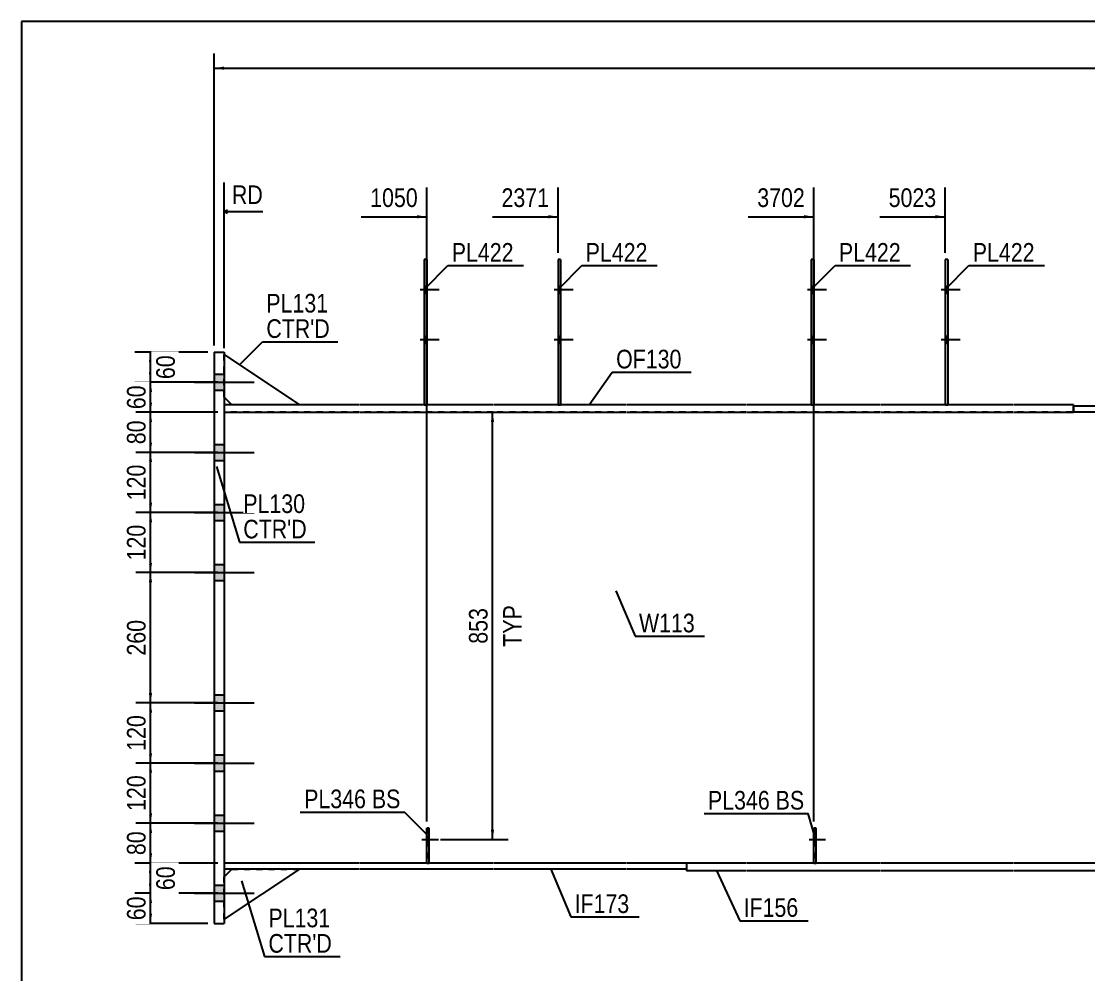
# Model space of a CAD drawing. Header units: millimetres. Extents: x 2 to 405, y 5 to 282.
# Drawn here: x 5 to 168.9, y 135.6 to 282 of the extents above; entities that cross this region are included whole.
import ezdxf

# ---------------------------------------------------------------- set-up
doc = ezdxf.new("R2010")
doc.units = ezdxf.units.MM
doc.linetypes.add('DXK_LINE_DOT1', pattern=[1.8814, 0.9407, -0.9407])
doc.linetypes.add('DXK_LINE_DOT2', pattern=[3.9198, 1.9599, -1.9599])
doc.styles.add('Arial Narrow', font='ARIALN.TTF', dxfattribs={"height": 0.2})

# ---------------------------------------------------------------- blocks, each defined once
blk = doc.blocks.new('Unknown-623472508-9015')
at = {"color": 5, "linetype": 'Continuous'}
for p, q in [((405, 282), (5, 282)), ((5, 282), (5, 5))]:
    blk.add_line(p, q, dxfattribs=at)
blk = doc.blocks.new('Bolt-623472508-5568 - 5478')
at = {"linetype": 'Continuous'}
for points in [[(34.63, 227.83), (34.63, 225.37), (36.16, 225.37), (36.16, 227.83)], [(34.63, 227.83), (34.63, 225.37), (36.16, 225.37), (36.16, 227.83)], [(34.63, 217.06), (34.63, 214.6), (36.16, 214.6), (36.16, 217.06)], [(34.63, 217.06), (34.63, 214.6), (36.16, 214.6), (36.16, 217.06)], [(34.63, 207.83), (34.63, 205.37), (36.16, 205.37), (36.16, 207.83)], [(34.63, 207.83), (34.63, 205.37), (36.16, 205.37), (36.16, 207.83)], [(34.63, 198.6), (34.63, 196.14), (36.16, 196.14), (36.16, 198.6)], [(34.63, 198.6), (34.63, 196.14), (36.16, 196.14), (36.16, 198.6)], [(34.63, 178.6), (34.63, 176.14), (36.16, 176.14), (36.16, 178.6)], [(34.63, 178.6), (34.63, 176.14), (36.16, 176.14), (36.16, 178.6)], [(34.63, 169.37), (34.63, 166.91), (36.16, 166.91), (36.16, 169.37)], [(34.63, 169.37), (34.63, 166.91), (36.16, 166.91), (36.16, 169.37)], [(34.63, 160.14), (34.63, 157.68), (36.16, 157.68), (36.16, 160.14)], [(34.63, 160.14), (34.63, 157.68), (36.16, 157.68), (36.16, 160.14)], [(34.63, 149.37), (34.63, 146.91), (36.16, 146.91), (36.16, 149.37)], [(34.63, 149.37), (34.63, 146.91), (36.16, 146.91), (36.16, 149.37)]]:
    blk.add_hatch(color=3, dxfattribs=at).paths.add_polyline_path(points)
at = {"color": 3, "linetype": 'Continuous'}
for p, q in [((31.57, 226.6), (40.78, 226.6)), ((31.57, 226.6), (40.78, 226.6)), ((34.63, 227.83), (36.16, 227.83)), ((34.63, 227.83), (36.16, 227.83)), ((34.63, 225.37), (36.16, 225.37)), ((34.63, 225.37), (36.16, 225.37)), ((34.63, 217.06), (36.16, 217.06)), ((34.63, 217.06), (36.16, 217.06)), ((31.57, 215.83), (40.78, 215.83)), ((31.57, 215.83), (40.78, 215.83)), ((34.63, 214.6), (36.16, 214.6)), ((34.63, 214.6), (36.16, 214.6)), ((31.57, 206.6), (40.78, 206.6)), ((31.57, 206.6), (40.78, 206.6)), ((34.63, 207.83), (36.16, 207.83)), ((34.63, 207.83), (36.16, 207.83)), ((34.63, 205.37), (36.16, 205.37)), ((34.63, 205.37), (36.16, 205.37)), ((34.63, 198.6), (36.16, 198.6)), ((34.63, 198.6), (36.16, 198.6)), ((31.57, 197.37), (40.78, 197.37)), ((31.57, 197.37), (40.78, 197.37)), ((34.63, 196.14), (36.16, 196.14)), ((34.63, 196.14), (36.16, 196.14)), ((31.57, 177.37), (40.78, 177.37)), ((31.57, 177.37), (40.78, 177.37)), ((34.63, 178.6), (36.16, 178.6)), ((34.63, 178.6), (36.16, 178.6)), ((34.63, 176.14), (36.16, 176.14)), ((34.63, 176.14), (36.16, 176.14)), ((34.63, 169.37), (36.16, 169.37)), ((34.63, 169.37), (36.16, 169.37)), ((31.57, 168.14), (40.78, 168.14)), ((31.57, 168.14), (40.78, 168.14)), ((34.63, 166.91), (36.16, 166.91)), ((34.63, 166.91), (36.16, 166.91)), ((34.63, 160.14), (36.16, 160.14)), ((34.63, 160.14), (36.16, 160.14)), ((31.57, 158.91), (40.78, 158.91)), ((31.57, 158.91), (40.78, 158.91)), ((34.63, 157.68), (36.16, 157.68)), ((34.63, 157.68), (36.16, 157.68)), ((34.63, 149.37), (36.16, 149.37)), ((34.63, 149.37), (36.16, 149.37)), ((31.57, 148.14), (40.78, 148.14)), ((31.57, 148.14), (40.78, 148.14)), ((34.63, 146.91), (36.16, 146.91)), ((34.63, 146.91), (36.16, 146.91))]:
    blk.add_line(p, q, dxfattribs=at)
blk = doc.blocks.new('Part-623472508-5504 - 5478')
at = {"color": 2, "linetype": 'Continuous'}
for p, q in [((116.39, 152.75), (107.16, 152.75)), ((107.16, 152.75), (107.16, 151.6)), ((136.95, 152.75), (116.49, 152.75)), ((157.28, 152.75), (137.05, 152.75)), ((175.84, 152.75), (157.38, 152.75)), ((185.94, 152.75), (175.94, 152.75)), ((185.94, 152.75), (185.94, 151.6)), ((116.39, 151.6), (107.16, 151.6)), ((136.95, 151.6), (116.49, 151.6)), ((157.28, 151.6), (137.05, 151.6)), ((175.84, 151.6), (157.38, 151.6)), ((185.94, 151.6), (175.94, 151.6))]:
    blk.add_line(p, q, dxfattribs=at)
blk = doc.blocks.new('Part-623472508-5559 - 5478')
at = {"color": 2, "linetype": 'Continuous'}
for p, q in [((67.26, 152.78), (67.26, 158.16)), ((67.65, 158.16), (67.26, 158.16)), ((67.65, 152.78), (67.65, 158.16)), ((67.26, 152.78), (67.65, 152.78))]:
    blk.add_line(p, q, dxfattribs=at)
at = {"color": 7, "linetype": 'DXK_LINE_DOT1'}
blk.add_line((67.26, 153.93), (67.65, 153.93), dxfattribs=at)
blk = doc.blocks.new('Part-623472508-5495 - 5478')
at = {"color": 2, "linetype": 'Continuous'}
for p, q in [((175.84, 222.91), (166.61, 222.91)), ((166.61, 221.98), (166.61, 222.91)), ((175.84, 221.98), (166.61, 221.98)), ((239.73, 222.91), (175.94, 222.91)), ((239.73, 221.98), (175.94, 221.98)), ((260.06, 222.91), (239.83, 222.91)), ((260.06, 221.98), (239.83, 221.98)), ((269.39, 222.91), (260.16, 222.91)), ((269.39, 221.98), (260.16, 221.98)), ((269.39, 222.91), (269.39, 221.98))]:
    blk.add_line(p, q, dxfattribs=at)
blk = doc.blocks.new('Part-623472508-5562 - 5478')
at = {"color": 7, "linetype": 'DXK_LINE_DOT1'}
for p, q in [((67.26, 158.16), (67.26, 152.78)), ((67.65, 158.16), (67.26, 158.16)), ((67.65, 152.78), (67.65, 158.16)), ((67.26, 152.78), (67.65, 152.78))]:
    blk.add_line(p, q, dxfattribs=at)
blk = doc.blocks.new('Part-623472508-5498 - 5478')
at = {"color": 2, "linetype": 'Continuous'}
for p, q in [((56.93, 223.14), (36.16, 223.14)), ((77.49, 223.14), (57.03, 223.14)), ((97.83, 223.14), (77.59, 223.14)), ((116.39, 223.14), (97.93, 223.14)), ((136.95, 223.14), (116.49, 223.14)), ((157.28, 223.14), (137.05, 223.14)), ((166.61, 223.14), (157.38, 223.14)), ((166.61, 223.14), (166.61, 221.98)), ((36.16, 221.98), (56.93, 221.98)), ((57.03, 221.98), (77.49, 221.98)), ((77.59, 221.98), (97.83, 221.98)), ((97.93, 221.98), (116.39, 221.98)), ((116.49, 221.98), (136.95, 221.98)), ((137.05, 221.98), (157.28, 221.98)), ((157.38, 221.98), (166.61, 221.98))]:
    blk.add_line(p, q, dxfattribs=at)
at = {"color": 7, "linetype": 'DXK_LINE_DOT1'}
blk.add_line((36.16, 223.14), (36.16, 221.98), dxfattribs=at)
blk = doc.blocks.new('Part-623472508-5500 - 5478')
at = {"color": 7, "linetype": 'DXK_LINE_DOT1'}
for p, q in [((56.93, 221.98), (36.16, 221.98)), ((36.16, 221.98), (36.16, 152.75)), ((77.49, 221.98), (57.03, 221.98)), ((97.83, 221.98), (77.59, 221.98)), ((116.39, 221.98), (97.93, 221.98)), ((136.95, 221.98), (116.49, 221.98)), ((157.28, 221.98), (137.05, 221.98)), ((175.84, 221.98), (157.38, 221.98)), ((185.17, 221.98), (175.94, 221.98)), ((56.93, 152.75), (36.16, 152.75)), ((77.49, 152.75), (57.03, 152.75)), ((97.83, 152.75), (77.59, 152.75)), ((116.39, 152.75), (97.93, 152.75)), ((136.95, 152.75), (116.49, 152.75)), ((157.28, 152.75), (137.05, 152.75)), ((175.84, 152.75), (157.38, 152.75)), ((185.17, 152.75), (175.94, 152.75))]:
    blk.add_line(p, q, dxfattribs=at)
at = {"color": 2, "linetype": 'Continuous'}
blk.add_line((185.17, 221.98), (185.17, 152.75), dxfattribs=at)
blk = doc.blocks.new('Part-623472508-5507 - 5478')
at = {"color": 2, "linetype": 'Continuous'}
for p, q in [((56.93, 152.75), (36.16, 152.75)), ((77.49, 152.75), (57.03, 152.75)), ((97.83, 152.75), (77.59, 152.75)), ((107.16, 152.75), (97.93, 152.75)), ((107.16, 152.75), (107.16, 151.83)), ((56.93, 151.83), (36.16, 151.83)), ((77.49, 151.83), (57.03, 151.83)), ((97.83, 151.83), (77.59, 151.83)), ((107.16, 151.83), (97.93, 151.83))]:
    blk.add_line(p, q, dxfattribs=at)
at = {"color": 7, "linetype": 'DXK_LINE_DOT1'}
blk.add_line((36.16, 152.75), (36.16, 151.83), dxfattribs=at)
blk = doc.blocks.new('Part-623472508-5509 - 5478')
at = {"color": 2, "linetype": 'Continuous'}
for p, q in [((34.63, 231.22), (36.16, 231.22)), ((34.63, 231.22), (34.63, 143.52)), ((36.16, 231.22), (36.16, 143.52)), ((34.63, 143.52), (36.16, 143.52))]:
    blk.add_line(p, q, dxfattribs=at)
blk = doc.blocks.new('Part-623472508-5512 - 5478')
at = {"color": 2, "linetype": 'Continuous'}
for p, q in [((36.16, 230.83), (47.7, 223.14)), ((37.32, 223.14), (36.16, 224.29))]:
    blk.add_line(p, q, dxfattribs=at)
at = {"color": 7, "linetype": 'DXK_LINE_DOT1'}
for p, q in [((36.16, 224.29), (36.16, 230.83)), ((47.7, 223.14), (37.32, 223.14))]:
    blk.add_line(p, q, dxfattribs=at)
blk = doc.blocks.new('Part-623472508-5514 - 5478')
at = {"color": 2, "linetype": 'Continuous'}
for p, q in [((47.7, 151.83), (36.16, 144.14)), ((36.16, 150.68), (37.32, 151.83))]:
    blk.add_line(p, q, dxfattribs=at)
at = {"color": 7, "linetype": 'DXK_LINE_DOT1'}
for p, q in [((37.32, 151.83), (47.7, 151.83)), ((36.16, 144.14), (36.16, 150.68))]:
    blk.add_line(p, q, dxfattribs=at)
blk = doc.blocks.new('Bolt-623472508-5597 - 5478')
at = {"linetype": 'Continuous'}
for points in [[(126.72, 240.29), (126.72, 241.37), (126.33, 241.37), (126.33, 240.29)], [(126.72, 240.29), (126.72, 241.37), (126.33, 241.37), (126.33, 240.29)], [(126.72, 232.6), (126.72, 233.68), (126.33, 233.68), (126.33, 232.6)], [(126.72, 232.6), (126.72, 233.68), (126.33, 233.68), (126.33, 232.6)]]:
    blk.add_hatch(color=3, dxfattribs=at).paths.add_polyline_path(points)
at = {"color": 3, "linetype": 'Continuous'}
for p, q in [((126.33, 241.37), (126.72, 241.37)), ((126.33, 241.37), (126.72, 241.37)), ((125.72, 240.83), (128.64, 240.83)), ((125.72, 240.83), (128.64, 240.83)), ((126.33, 240.29), (126.72, 240.29)), ((126.33, 240.29), (126.72, 240.29)), ((125.72, 233.14), (128.64, 233.14)), ((125.72, 233.14), (128.64, 233.14)), ((126.33, 233.68), (126.72, 233.68)), ((126.33, 233.68), (126.72, 233.68)), ((126.33, 232.6), (126.72, 232.6)), ((126.33, 232.6), (126.72, 232.6))]:
    blk.add_line(p, q, dxfattribs=at)
blk = doc.blocks.new('Bolt-623472508-5604 - 5478')
at = {"linetype": 'Continuous'}
for points in [[(67.26, 240.29), (67.26, 241.37), (66.88, 241.37), (66.88, 240.29)], [(67.26, 240.29), (67.26, 241.37), (66.88, 241.37), (66.88, 240.29)], [(67.26, 232.6), (67.26, 233.68), (66.88, 233.68), (66.88, 232.6)], [(67.26, 232.6), (67.26, 233.68), (66.88, 233.68), (66.88, 232.6)]]:
    blk.add_hatch(color=3, dxfattribs=at).paths.add_polyline_path(points)
at = {"color": 3, "linetype": 'Continuous'}
for p, q in [((66.88, 241.37), (67.26, 241.37)), ((66.88, 241.37), (67.26, 241.37)), ((66.26, 240.83), (69.19, 240.83)), ((66.26, 240.83), (69.19, 240.83)), ((66.88, 240.29), (67.26, 240.29)), ((66.88, 240.29), (67.26, 240.29)), ((66.26, 233.14), (69.19, 233.14)), ((66.26, 233.14), (69.19, 233.14)), ((66.88, 233.68), (67.26, 233.68)), ((66.88, 233.68), (67.26, 233.68)), ((66.88, 232.6), (67.26, 232.6)), ((66.88, 232.6), (67.26, 232.6))]:
    blk.add_line(p, q, dxfattribs=at)
blk = doc.blocks.new('Bolt-623472508-5607 - 5478')
at = {"linetype": 'Continuous'}
for points in [[(147.28, 240.29), (147.28, 241.37), (146.89, 241.37), (146.89, 240.29)], [(147.28, 240.29), (147.28, 241.37), (146.89, 241.37), (146.89, 240.29)], [(147.28, 232.6), (147.28, 233.68), (146.89, 233.68), (146.89, 232.6)], [(147.28, 232.6), (147.28, 233.68), (146.89, 233.68), (146.89, 232.6)]]:
    blk.add_hatch(color=3, dxfattribs=at).paths.add_polyline_path(points)
at = {"color": 3, "linetype": 'Continuous'}
for p, q in [((146.89, 241.37), (147.28, 241.37)), ((146.89, 241.37), (147.28, 241.37)), ((146.28, 240.83), (149.2, 240.83)), ((146.28, 240.83), (149.2, 240.83)), ((146.89, 240.29), (147.28, 240.29)), ((146.89, 240.29), (147.28, 240.29)), ((146.28, 233.14), (149.2, 233.14)), ((146.28, 233.14), (149.2, 233.14)), ((146.89, 233.68), (147.28, 233.68)), ((146.89, 233.68), (147.28, 233.68)), ((146.89, 232.6), (147.28, 232.6)), ((146.89, 232.6), (147.28, 232.6))]:
    blk.add_line(p, q, dxfattribs=at)
blk = doc.blocks.new('Bolt-623472508-5610 - 5478')
at = {"linetype": 'Continuous'}
blk.add_hatch(color=3, dxfattribs=at).paths.add_polyline_path([(67.65, 155.85), (67.65, 156.93), (67.26, 156.93), (67.26, 155.85)])
at = {"color": 3, "linetype": 'Continuous'}
for p, q in [((66.53, 156.39), (69.07, 156.39)), ((67.26, 156.93), (67.65, 156.93)), ((67.26, 155.85), (67.65, 155.85))]:
    blk.add_line(p, q, dxfattribs=at)
blk = doc.blocks.new('Part-623472508-5546 - 5478')
at = {"color": 2, "linetype": 'Continuous'}
for p, q in [((126.72, 245.45), (126.33, 245.45)), ((126.33, 245.45), (126.33, 223.14)), ((126.72, 245.45), (126.72, 223.14))]:
    blk.add_line(p, q, dxfattribs=at)
at = {"color": 7, "linetype": 'DXK_LINE_DOT1'}
blk.add_line((126.33, 223.14), (126.72, 223.14), dxfattribs=at)
blk = doc.blocks.new('Part-623472508-5547 - 5478')
at = {"color": 2, "linetype": 'Continuous'}
for p, q in [((126.72, 152.78), (126.72, 158.16)), ((127.1, 158.16), (126.72, 158.16)), ((127.1, 152.78), (127.1, 158.16)), ((126.72, 152.78), (127.1, 152.78))]:
    blk.add_line(p, q, dxfattribs=at)
at = {"color": 7, "linetype": 'DXK_LINE_DOT1'}
blk.add_line((126.72, 153.93), (127.1, 153.93), dxfattribs=at)
blk = doc.blocks.new('Part-623472508-5550 - 5478')
at = {"color": 7, "linetype": 'DXK_LINE_DOT1'}
for p, q in [((126.72, 158.16), (126.72, 152.78)), ((127.1, 158.16), (126.72, 158.16)), ((127.1, 152.78), (127.1, 158.16)), ((126.72, 152.78), (127.1, 152.78))]:
    blk.add_line(p, q, dxfattribs=at)
blk = doc.blocks.new('Part-623472508-5553 - 5478')
at = {"color": 2, "linetype": 'Continuous'}
for p, q in [((67.26, 245.45), (66.88, 245.45)), ((66.88, 245.45), (66.88, 223.14)), ((67.26, 245.45), (67.26, 223.14))]:
    blk.add_line(p, q, dxfattribs=at)
at = {"color": 7, "linetype": 'DXK_LINE_DOT1'}
blk.add_line((66.88, 223.14), (67.26, 223.14), dxfattribs=at)
blk = doc.blocks.new('Part-623472508-5556 - 5478')
at = {"color": 2, "linetype": 'Continuous'}
for p, q in [((147.28, 245.45), (146.89, 245.45)), ((146.89, 245.45), (146.89, 223.14)), ((147.28, 245.45), (147.28, 223.14))]:
    blk.add_line(p, q, dxfattribs=at)
at = {"color": 7, "linetype": 'DXK_LINE_DOT1'}
blk.add_line((146.89, 223.14), (147.28, 223.14), dxfattribs=at)
blk = doc.blocks.new('Part-623472508-5557 - 5478')
at = {"color": 2, "linetype": 'Continuous'}
for p, q in [((87.83, 245.45), (87.44, 245.45)), ((87.44, 245.45), (87.44, 223.14)), ((87.83, 245.45), (87.83, 223.14))]:
    blk.add_line(p, q, dxfattribs=at)
at = {"color": 7, "linetype": 'DXK_LINE_DOT1'}
blk.add_line((87.44, 223.14), (87.83, 223.14), dxfattribs=at)
blk = doc.blocks.new('Bolt-623472508-5598 - 5478')
at = {"linetype": 'Continuous'}
blk.add_hatch(color=3, dxfattribs=at).paths.add_polyline_path([(127.1, 155.85), (127.1, 156.93), (126.72, 156.93), (126.72, 155.85)])
at = {"color": 3, "linetype": 'Continuous'}
for p, q in [((125.99, 156.39), (128.53, 156.39)), ((126.72, 156.93), (127.1, 156.93)), ((126.72, 155.85), (127.1, 155.85))]:
    blk.add_line(p, q, dxfattribs=at)
blk = doc.blocks.new('Bolt-623472508-5601 - 5478')
at = {"color": 3, "linetype": 'DXK_LINE_DOT2'}
for p, q in [((125.99, 156.39), (128.53, 156.39)), ((126.72, 156.93), (127.1, 156.93)), ((126.72, 155.85), (127.1, 155.85))]:
    blk.add_line(p, q, dxfattribs=at)
blk = doc.blocks.new('Bolt-623472508-5608 - 5478')
at = {"linetype": 'Continuous'}
for points in [[(87.83, 240.29), (87.83, 241.37), (87.44, 241.37), (87.44, 240.29)], [(87.83, 240.29), (87.83, 241.37), (87.44, 241.37), (87.44, 240.29)], [(87.83, 232.6), (87.83, 233.68), (87.44, 233.68), (87.44, 232.6)], [(87.83, 232.6), (87.83, 233.68), (87.44, 233.68), (87.44, 232.6)]]:
    blk.add_hatch(color=3, dxfattribs=at).paths.add_polyline_path(points)
at = {"color": 3, "linetype": 'Continuous'}
for p, q in [((87.44, 241.37), (87.83, 241.37)), ((87.44, 241.37), (87.83, 241.37)), ((86.83, 240.83), (89.75, 240.83)), ((86.83, 240.83), (89.75, 240.83)), ((87.44, 240.29), (87.83, 240.29)), ((87.44, 240.29), (87.83, 240.29)), ((86.83, 233.14), (89.75, 233.14)), ((86.83, 233.14), (89.75, 233.14)), ((87.44, 233.68), (87.83, 233.68)), ((87.44, 233.68), (87.83, 233.68)), ((87.44, 232.6), (87.83, 232.6)), ((87.44, 232.6), (87.83, 232.6))]:
    blk.add_line(p, q, dxfattribs=at)
blk = doc.blocks.new('Bolt-623472508-5613 - 5478')
at = {"color": 3, "linetype": 'DXK_LINE_DOT2'}
for p, q in [((66.53, 156.39), (69.07, 156.39)), ((67.26, 156.93), (67.65, 156.93)), ((67.26, 155.85), (67.65, 155.85))]:
    blk.add_line(p, q, dxfattribs=at)
blk = doc.blocks.new('StraightDimension-623472508-10686 - 5478')
at = {"linetype": 'Continuous'}
blk.add_hatch(color=7, dxfattribs=at).paths.add_polyline_path([(36.13, 274.56), (34.63, 274.81), (36.13, 275.06)])
at = {"color": 7, "linetype": 'Continuous'}
for p, q in [((34.63, 232.22), (34.63, 277.06)), ((34.63, 274.81), (356.13, 274.81))]:
    blk.add_line(p, q, dxfattribs=at)
blk = doc.blocks.new('StraightDimension-623472508-11700 - 5478')
at = {"linetype": 'Continuous'}
for points in [[(24.58, 229.72), (24.83, 231.22), (25.08, 229.72)], [(25.08, 228.1), (24.83, 226.6), (24.58, 228.1)]]:
    blk.add_hatch(color=7, dxfattribs=at).paths.add_polyline_path(points)
at = {"color": 7, "linetype": 'Continuous'}
for p, q in [((33.63, 231.22), (22.43, 231.22)), ((24.83, 226.6), (24.83, 231.22)), ((35.17, 226.6), (22.43, 226.6))]:
    blk.add_line(p, q, dxfattribs=at)
at = {"color": 0}
blk.add_wipeout([(29.18, 231.34), (24.98, 231.34), (24.98, 226.48), (29.18, 226.48)], dxfattribs=at)
at = {"color": 3, "style": 'Arial Narrow'}
blk.add_text('60', height=2.863, rotation=90.0002, dxfattribs=at).set_placement((28.58, 227.08))
blk = doc.blocks.new('StraightDimension-623472508-11710 - 5478')
at = {"linetype": 'Continuous'}
for points in [[(24.58, 146.64), (24.83, 148.14), (25.08, 146.64)], [(25.08, 145.02), (24.83, 143.52), (24.58, 145.02)]]:
    blk.add_hatch(color=7, dxfattribs=at).paths.add_polyline_path(points)
at = {"color": 7, "linetype": 'Continuous'}
for p, q in [((35.17, 148.14), (22.58, 148.14)), ((24.83, 143.52), (24.83, 148.14)), ((33.63, 143.52), (22.58, 143.52))]:
    blk.add_line(p, q, dxfattribs=at)
at = {"color": 0}
blk.add_wipeout([(24.68, 148.26), (20.48, 148.26), (20.48, 143.4), (24.68, 143.4)], dxfattribs=at)
at = {"color": 3, "style": 'Arial Narrow'}
blk.add_text('60', height=2.863, rotation=90.0002, dxfattribs=at).set_placement((24.08, 144))
blk = doc.blocks.new('StraightDimension-623472508-11701 - 5478')
at = {"linetype": 'Continuous'}
for points in [[(24.58, 225.1), (24.83, 226.6), (25.08, 225.1)], [(25.08, 223.48), (24.83, 221.98), (24.58, 223.48)]]:
    blk.add_hatch(color=7, dxfattribs=at).paths.add_polyline_path(points)
at = {"color": 7, "linetype": 'Continuous'}
for p, q in [((35.17, 226.6), (22.58, 226.6)), ((24.83, 221.98), (24.83, 226.6)), ((35.17, 221.98), (22.58, 221.98))]:
    blk.add_line(p, q, dxfattribs=at)
at = {"color": 0}
blk.add_wipeout([(24.68, 226.72), (20.48, 226.72), (20.48, 221.86), (24.68, 221.86)], dxfattribs=at)
at = {"color": 3, "style": 'Arial Narrow'}
blk.add_text('60', height=2.863, rotation=90.0002, dxfattribs=at).set_placement((24.08, 222.46))
blk = doc.blocks.new('StraightDimension-623472508-11702 - 5478')
at = {"linetype": 'Continuous'}
for points in [[(24.58, 220.48), (24.83, 221.98), (25.08, 220.48)], [(25.08, 217.33), (24.83, 215.83), (24.58, 217.33)]]:
    blk.add_hatch(color=7, dxfattribs=at).paths.add_polyline_path(points)
at = {"color": 7, "linetype": 'Continuous'}
for p, q in [((35.17, 221.98), (22.58, 221.98)), ((24.83, 215.83), (24.83, 221.98)), ((35.17, 215.83), (22.58, 215.83))]:
    blk.add_line(p, q, dxfattribs=at)
at = {"color": 0}
blk.add_wipeout([(24.68, 221.34), (20.48, 221.34), (20.48, 216.48), (24.68, 216.48)], dxfattribs=at)
at = {"color": 3, "style": 'Arial Narrow'}
blk.add_text('80', height=2.863, rotation=90.0002, dxfattribs=at).set_placement((24.08, 217.08))
blk = doc.blocks.new('StraightDimension-623472508-15141 - 5478')
at = {"linetype": 'Continuous'}
blk.add_hatch(color=7, dxfattribs=at).paths.add_polyline_path([(145.39, 252.25), (146.89, 252), (145.39, 251.75)])
at = {"color": 7, "linetype": 'Continuous'}
for p, q in [((146.89, 246.45), (146.89, 256.5)), ((136.83, 252), (146.89, 252))]:
    blk.add_line(p, q, dxfattribs=at)
at = {"color": 0}
blk.add_wipeout([(146.12, 252.9), (146.12, 257.1), (137.61, 257.1), (137.61, 252.9)], dxfattribs=at)
at = {"color": 3, "style": 'Arial Narrow'}
blk.add_text('5023', height=2.863, dxfattribs=at).set_placement((138.21, 253.5))
blk = doc.blocks.new('StraightDimension-623472508-11703 - 5478')
at = {"linetype": 'Continuous'}
for points in [[(24.58, 214.33), (24.83, 215.83), (25.08, 214.33)], [(25.08, 208.1), (24.83, 206.6), (24.58, 208.1)]]:
    blk.add_hatch(color=7, dxfattribs=at).paths.add_polyline_path(points)
at = {"color": 7, "linetype": 'Continuous'}
for p, q in [((35.17, 215.83), (22.58, 215.83)), ((24.83, 206.6), (24.83, 215.83)), ((35.17, 206.6), (22.58, 206.6))]:
    blk.add_line(p, q, dxfattribs=at)
at = {"color": 0}
blk.add_wipeout([(24.68, 214.56), (20.48, 214.56), (20.48, 207.87), (24.68, 207.87)], dxfattribs=at)
at = {"color": 3, "style": 'Arial Narrow'}
blk.add_text('120', height=2.863, rotation=90.0002, dxfattribs=at).set_placement((24.08, 208.47))
blk = doc.blocks.new('StraightDimension-623472508-11704 - 5478')
at = {"linetype": 'Continuous'}
for points in [[(24.58, 205.1), (24.83, 206.6), (25.08, 205.1)], [(25.08, 198.87), (24.83, 197.37), (24.58, 198.87)]]:
    blk.add_hatch(color=7, dxfattribs=at).paths.add_polyline_path(points)
at = {"color": 7, "linetype": 'Continuous'}
for p, q in [((35.17, 206.6), (22.58, 206.6)), ((24.83, 197.37), (24.83, 206.6)), ((35.17, 197.37), (22.58, 197.37))]:
    blk.add_line(p, q, dxfattribs=at)
at = {"color": 0}
blk.add_wipeout([(24.68, 205.33), (20.48, 205.33), (20.48, 198.64), (24.68, 198.64)], dxfattribs=at)
at = {"color": 3, "style": 'Arial Narrow'}
blk.add_text('120', height=2.863, rotation=90.0002, dxfattribs=at).set_placement((24.08, 199.24))
blk = doc.blocks.new('StraightDimension-623472508-11705 - 5478')
at = {"linetype": 'Continuous'}
for points in [[(24.58, 195.87), (24.83, 197.37), (25.08, 195.87)], [(25.08, 178.87), (24.83, 177.37), (24.58, 178.87)]]:
    blk.add_hatch(color=7, dxfattribs=at).paths.add_polyline_path(points)
at = {"color": 7, "linetype": 'Continuous'}
for p, q in [((35.17, 197.37), (22.58, 197.37)), ((24.83, 177.37), (24.83, 197.37)), ((35.17, 177.37), (22.58, 177.37))]:
    blk.add_line(p, q, dxfattribs=at)
at = {"color": 0}
blk.add_wipeout([(24.68, 190.71), (20.48, 190.71), (20.48, 184.03), (24.68, 184.03)], dxfattribs=at)
at = {"color": 3, "style": 'Arial Narrow'}
blk.add_text('260', height=2.863, rotation=90.0002, dxfattribs=at).set_placement((24.08, 184.63))
blk = doc.blocks.new('StraightDimension-623472508-11706 - 5478')
at = {"linetype": 'Continuous'}
for points in [[(24.58, 175.87), (24.83, 177.37), (25.08, 175.87)], [(25.08, 169.64), (24.83, 168.14), (24.58, 169.64)]]:
    blk.add_hatch(color=7, dxfattribs=at).paths.add_polyline_path(points)
at = {"color": 7, "linetype": 'Continuous'}
for p, q in [((35.17, 177.37), (22.58, 177.37)), ((24.83, 168.14), (24.83, 177.37)), ((35.16, 168.14), (22.58, 168.14))]:
    blk.add_line(p, q, dxfattribs=at)
at = {"color": 0}
blk.add_wipeout([(24.68, 176.1), (20.48, 176.1), (20.48, 169.41), (24.68, 169.41)], dxfattribs=at)
at = {"color": 3, "style": 'Arial Narrow'}
blk.add_text('120', height=2.863, rotation=90.0002, dxfattribs=at).set_placement((24.08, 170.01))
blk = doc.blocks.new('StraightDimension-623472508-11707 - 5478')
at = {"linetype": 'Continuous'}
for points in [[(24.58, 166.64), (24.83, 168.14), (25.08, 166.64)], [(25.08, 160.41), (24.83, 158.91), (24.58, 160.41)]]:
    blk.add_hatch(color=7, dxfattribs=at).paths.add_polyline_path(points)
at = {"color": 7, "linetype": 'Continuous'}
for p, q in [((35.16, 168.14), (22.58, 168.14)), ((24.83, 158.91), (24.83, 168.14)), ((35.16, 158.91), (22.58, 158.91))]:
    blk.add_line(p, q, dxfattribs=at)
at = {"color": 0}
blk.add_wipeout([(24.68, 166.86), (20.48, 166.86), (20.48, 160.18), (24.68, 160.18)], dxfattribs=at)
at = {"color": 3, "style": 'Arial Narrow'}
blk.add_text('120', height=2.863, rotation=90.0002, dxfattribs=at).set_placement((24.08, 160.78))
blk = doc.blocks.new('StraightDimension-623472508-11708 - 5478')
at = {"linetype": 'Continuous'}
for points in [[(24.58, 157.41), (24.83, 158.91), (25.08, 157.41)], [(25.08, 154.25), (24.83, 152.75), (24.58, 154.25)]]:
    blk.add_hatch(color=7, dxfattribs=at).paths.add_polyline_path(points)
at = {"color": 7, "linetype": 'Continuous'}
for p, q in [((35.16, 158.91), (22.58, 158.91)), ((24.83, 152.75), (24.83, 158.91)), ((35.16, 152.75), (22.58, 152.75))]:
    blk.add_line(p, q, dxfattribs=at)
at = {"color": 0}
blk.add_wipeout([(24.68, 158.26), (20.48, 158.26), (20.48, 153.4), (24.68, 153.4)], dxfattribs=at)
at = {"color": 3, "style": 'Arial Narrow'}
blk.add_text('80', height=2.863, rotation=90.0002, dxfattribs=at).set_placement((24.08, 154))
blk = doc.blocks.new('StraightDimension-623472508-11709 - 5478')
at = {"linetype": 'Continuous'}
for points in [[(24.58, 151.25), (24.83, 152.75), (25.08, 151.25)], [(25.08, 149.64), (24.83, 148.14), (24.58, 149.64)]]:
    blk.add_hatch(color=7, dxfattribs=at).paths.add_polyline_path(points)
at = {"color": 7, "linetype": 'Continuous'}
for p, q in [((35.16, 152.75), (22.43, 152.75)), ((24.83, 148.14), (24.83, 152.75)), ((35.17, 148.14), (22.43, 148.14))]:
    blk.add_line(p, q, dxfattribs=at)
at = {"color": 0}
blk.add_wipeout([(29.18, 152.87), (24.98, 152.87), (24.98, 148.02), (29.18, 148.02)], dxfattribs=at)
at = {"color": 3, "style": 'Arial Narrow'}
blk.add_text('60', height=2.863, rotation=90.0002, dxfattribs=at).set_placement((28.58, 148.62))
blk = doc.blocks.new('StraightDimension-623472508-11805 - 5478')
at = {"linetype": 'Continuous'}
for points in [[(77.11, 220.48), (77.36, 221.98), (77.61, 220.48)], [(77.61, 157.89), (77.36, 156.39), (77.11, 157.89)]]:
    blk.add_hatch(color=7, dxfattribs=at).paths.add_polyline_path(points)
at = {"color": 7, "linetype": 'Continuous'}
for p, q in [((69.36, 221.98), (79.76, 221.98)), ((77.36, 156.39), (77.36, 221.98)), ((69.36, 156.39), (79.76, 156.39))]:
    blk.add_line(p, q, dxfattribs=at)
at = {"color": 0, "linetype": 'Continuous'}
blk.add_wipeout([(82.46, 192.98), (78.26, 192.98), (78.26, 185.39), (82.46, 185.39)], dxfattribs=at)
at = {"color": 3, "linetype": 'Continuous', "style": 'Arial Narrow'}
blk.add_text('TYP', height=2.863, rotation=90.0002, dxfattribs=at).set_placement((81.86, 185.99))
at = {"color": 0}
blk.add_wipeout([(77.21, 192.53), (73.01, 192.53), (73.01, 185.85), (77.21, 185.85)], dxfattribs=at)
at = {"color": 3, "style": 'Arial Narrow'}
blk.add_text('853', height=2.863, rotation=90.0002, dxfattribs=at).set_placement((76.61, 186.45))
blk = doc.blocks.new('StraightDimension-623472508-15142 - 5478')
at = {"linetype": 'Continuous'}
blk.add_hatch(color=7, dxfattribs=at).paths.add_polyline_path([(125.22, 252.25), (126.72, 252), (125.22, 251.75)])
at = {"color": 7, "linetype": 'Continuous'}
for p, q in [((126.72, 159.16), (126.72, 256.5)), ((116.65, 252), (126.72, 252))]:
    blk.add_line(p, q, dxfattribs=at)
at = {"color": 0}
blk.add_wipeout([(125.94, 252.9), (125.94, 257.1), (117.43, 257.1), (117.43, 252.9)], dxfattribs=at)
at = {"color": 3, "style": 'Arial Narrow'}
blk.add_text('3702', height=2.863, dxfattribs=at).set_placement((118.03, 253.5))
blk = doc.blocks.new('StraightDimension-623472508-15143 - 5478')
at = {"linetype": 'Continuous'}
blk.add_hatch(color=7, dxfattribs=at).paths.add_polyline_path([(85.94, 252.25), (87.44, 252), (85.94, 251.75)])
at = {"color": 7, "linetype": 'Continuous'}
for p, q in [((87.44, 246.45), (87.44, 256.5)), ((77.38, 252), (87.44, 252))]:
    blk.add_line(p, q, dxfattribs=at)
at = {"color": 0}
blk.add_wipeout([(86.67, 252.9), (86.67, 257.1), (78.15, 257.1), (78.15, 252.9)], dxfattribs=at)
at = {"color": 3, "style": 'Arial Narrow'}
blk.add_text('2371', height=2.863, dxfattribs=at).set_placement((78.75, 253.5))
blk = doc.blocks.new('StraightDimension-623472508-15144 - 5478')
at = {"linetype": 'Continuous'}
blk.add_hatch(color=7, dxfattribs=at).paths.add_polyline_path([(65.76, 252.25), (67.26, 252), (65.76, 251.75)])
at = {"color": 7, "linetype": 'Continuous'}
for p, q in [((67.26, 159.16), (67.26, 256.5)), ((57.2, 252), (67.26, 252))]:
    blk.add_line(p, q, dxfattribs=at)
at = {"color": 0, "linetype": 'Continuous'}
blk.add_wipeout([(42.7, 253.35), (42.7, 257.55), (36.75, 257.55), (36.75, 253.35)], dxfattribs=at)
at = {"color": 7, "linetype": 'Continuous'}
for p, q in [((36.16, 231.83), (36.16, 257.25)), ((36.66, 253), (36.16, 252.75)), ((36.66, 252.5), (36.16, 252.75)), ((42.1, 252.75), (36.16, 252.75))]:
    blk.add_line(p, q, dxfattribs=at)
at = {"color": 3, "linetype": 'Continuous', "style": 'Arial Narrow'}
blk.add_text('RD', height=2.863, dxfattribs=at).set_placement((37.35, 253.95))
at = {"color": 0}
blk.add_wipeout([(66.49, 252.9), (66.49, 257.1), (57.98, 257.1), (57.98, 252.9)], dxfattribs=at)
at = {"color": 3, "style": 'Arial Narrow'}
blk.add_text('1050', height=2.863, dxfattribs=at).set_placement((58.58, 253.5))
blk = doc.blocks.new('Mark-623472508-12603 - 5478')
at = {"color": 0}
blk.add_wipeout([(124.33, 144.52), (124.33, 147.52), (115.93, 147.52), (115.93, 144.52)], dxfattribs=at)
blk.add_wipeout([(124.33, 144.52), (124.33, 147.52), (115.93, 147.52), (115.93, 144.52)], dxfattribs=at)
at = {"color": 7, "linetype": 'Continuous'}
for p, q in [((111.79, 151.66), (115.33, 143.92)), ((115.33, 143.92), (125.83, 143.92))]:
    blk.add_line(p, q, dxfattribs=at)
at = {"color": 3, "style": 'Arial Narrow'}
blk.add_text('IF156', height=2.863, dxfattribs=at).set_placement((115.93, 144.52))
blk = doc.blocks.new('Mark-623472508-12642 - 5478')
at = {"color": 0}
blk.add_wipeout([(140.07, 245.1), (140.07, 248.1), (130.57, 248.1), (130.57, 245.1)], dxfattribs=at)
blk.add_wipeout([(140.07, 245.1), (140.07, 248.1), (130.57, 248.1), (130.57, 245.1)], dxfattribs=at)
at = {"color": 7, "linetype": 'Continuous'}
for p, q in [((126.43, 240.96), (129.97, 244.5)), ((129.97, 244.5), (141.57, 244.5))]:
    blk.add_line(p, q, dxfattribs=at)
at = {"color": 3, "style": 'Arial Narrow'}
blk.add_text('PL422', height=2.863, dxfattribs=at).set_placement((130.57, 245.1))
blk = doc.blocks.new('MarkSet-623472508-12569 - 5478')
at = {"color": 0}
for points in [[(119.96, 160.99), (119.96, 163.99), (110.46, 163.99), (110.46, 160.99)], [(125.24, 160.99), (125.24, 163.99), (120.86, 163.99), (120.86, 160.99)]]:
    blk.add_wipeout(points, dxfattribs=at)
for points in [[(119.96, 160.99), (119.96, 163.99), (110.46, 163.99), (110.46, 160.99)], [(125.24, 160.99), (125.24, 163.99), (120.86, 163.99), (120.86, 160.99)]]:
    blk.add_wipeout(points, dxfattribs=at)
at = {"color": 7, "linetype": 'Continuous'}
for p in [(109.86, 160.39), (126.82, 157.06)]:
    blk.add_line(p, (125.84, 160.39), dxfattribs=at)
at = {"color": 3, "style": 'Arial Narrow'}
for s, p in [('PL346', (110.46, 160.99)), ('BS', (120.86, 160.99))]:
    blk.add_text(s, height=2.863, dxfattribs=at).set_placement(p)
blk = doc.blocks.new('MarkSet-623472508-12580 - 5478')
at = {"color": 0}
for points in [[(57.94, 161.2), (57.94, 164.2), (48.44, 164.2), (48.44, 161.2)], [(63.23, 161.2), (63.23, 164.2), (58.84, 164.2), (58.84, 161.2)]]:
    blk.add_wipeout(points, dxfattribs=at)
for points in [[(57.94, 161.2), (57.94, 164.2), (48.44, 164.2), (48.44, 161.2)], [(63.23, 161.2), (63.23, 164.2), (58.84, 164.2), (58.84, 161.2)]]:
    blk.add_wipeout(points, dxfattribs=at)
at = {"color": 7, "linetype": 'Continuous'}
for p in [(47.84, 160.6), (67.36, 157.06)]:
    blk.add_line(p, (63.83, 160.6), dxfattribs=at)
at = {"color": 3, "style": 'Arial Narrow'}
for s, p in [('PL346', (48.44, 161.2)), ('BS', (58.84, 161.2))]:
    blk.add_text(s, height=2.863, dxfattribs=at).set_placement(p)
blk = doc.blocks.new('Mark-623472508-12591 - 5478')
at = {"color": 0}
blk.add_wipeout([(106.4, 228.72), (106.4, 231.72), (96.35, 231.72), (96.35, 228.72)], dxfattribs=at)
blk.add_wipeout([(106.4, 228.72), (106.4, 231.72), (96.35, 231.72), (96.35, 228.72)], dxfattribs=at)
at = {"color": 7, "linetype": 'Continuous'}
for p, q in [((92.22, 223.14), (95.75, 228.12)), ((95.75, 228.12), (107.9, 228.12))]:
    blk.add_line(p, q, dxfattribs=at)
at = {"color": 3, "style": 'Arial Narrow'}
blk.add_text('OF130', height=2.863, dxfattribs=at).set_placement((96.35, 228.72))
blk = doc.blocks.new('Mark-623472508-12594 - 5478')
at = {"color": 0}
blk.add_wipeout([(108.45, 188.2), (108.45, 191.2), (99.86, 191.2), (99.86, 188.2)], dxfattribs=at)
blk.add_wipeout([(108.45, 188.2), (108.45, 191.2), (99.86, 191.2), (99.86, 188.2)], dxfattribs=at)
at = {"color": 7, "linetype": 'Continuous'}
for p, q in [((96.31, 194.56), (99.26, 187.6)), ((99.26, 187.6), (109.95, 187.6))]:
    blk.add_line(p, q, dxfattribs=at)
at = {"color": 3, "style": 'Arial Narrow'}
blk.add_text('W113', height=2.863, dxfattribs=at).set_placement((99.86, 188.2))
blk = doc.blocks.new('Mark-623472508-12606 - 5478')
at = {"color": 0}
blk.add_wipeout([(98.38, 145.11), (98.38, 148.11), (89.97, 148.11), (89.97, 145.11)], dxfattribs=at)
blk.add_wipeout([(98.38, 145.11), (98.38, 148.11), (89.97, 148.11), (89.97, 145.11)], dxfattribs=at)
at = {"color": 7, "linetype": 'Continuous'}
for p, q in [((86.3, 151.83), (89.37, 144.51)), ((89.37, 144.51), (99.88, 144.51))]:
    blk.add_line(p, q, dxfattribs=at)
at = {"color": 3, "style": 'Arial Narrow'}
blk.add_text('IF173', height=2.863, dxfattribs=at).set_placement((89.97, 145.11))
blk = doc.blocks.new('Mark-623472508-12609 - 5478')
at = {"color": 0}
for points in [[(48.59, 206.52), (48.59, 209.52), (39.09, 209.52), (39.09, 206.52)], [(48.85, 202.62), (48.85, 205.62), (39.09, 205.62), (39.09, 202.62)]]:
    blk.add_wipeout(points, dxfattribs=at)
for points in [[(48.59, 206.52), (48.59, 209.52), (39.09, 209.52), (39.09, 206.52)], [(48.85, 202.62), (48.85, 205.62), (39.09, 205.62), (39.09, 202.62)]]:
    blk.add_wipeout(points, dxfattribs=at)
at = {"color": 7, "linetype": 'Continuous'}
for p, q in [((34.96, 213.65), (38.49, 202.02)), ((38.49, 202.02), (50.09, 202.02))]:
    blk.add_line(p, q, dxfattribs=at)
at = {"color": 3, "style": 'Arial Narrow'}
blk.add_text('PL130', height=2.863, dxfattribs=at).set_placement((39.09, 206.52))
at = {"color": 1, "style": 'Arial Narrow'}
blk.add_text("CTR'D", height=2.863, dxfattribs=at).set_placement((39.09, 202.62))
blk = doc.blocks.new('Mark-623472508-12612 - 5478')
at = {"color": 0}
for points in [[(52.13, 237.3), (52.13, 240.3), (42.63, 240.3), (42.63, 237.3)], [(52.39, 233.4), (52.39, 236.4), (42.63, 236.4), (42.63, 233.4)]]:
    blk.add_wipeout(points, dxfattribs=at)
for points in [[(52.13, 237.3), (52.13, 240.3), (42.63, 240.3), (42.63, 237.3)], [(52.39, 233.4), (52.39, 236.4), (42.63, 236.4), (42.63, 233.4)]]:
    blk.add_wipeout(points, dxfattribs=at)
at = {"color": 7, "linetype": 'Continuous'}
for p, q in [((38.49, 229.27), (42.03, 232.8)), ((42.03, 232.8), (53.63, 232.8))]:
    blk.add_line(p, q, dxfattribs=at)
at = {"color": 3, "style": 'Arial Narrow'}
blk.add_text('PL131', height=2.863, dxfattribs=at).set_placement((42.63, 237.3))
at = {"color": 1, "style": 'Arial Narrow'}
blk.add_text("CTR'D", height=2.863, dxfattribs=at).set_placement((42.63, 233.4))
blk = doc.blocks.new('Mark-623472508-12615 - 5478')
at = {"color": 0}
for points in [[(52.46, 142.92), (52.46, 145.92), (42.95, 145.92), (42.95, 142.92)], [(52.71, 139.02), (52.71, 142.02), (42.95, 142.02), (42.95, 139.02)]]:
    blk.add_wipeout(points, dxfattribs=at)
for points in [[(52.46, 142.92), (52.46, 145.92), (42.95, 145.92), (42.95, 142.92)], [(52.71, 139.02), (52.71, 142.02), (42.95, 142.02), (42.95, 139.02)]]:
    blk.add_wipeout(points, dxfattribs=at)
at = {"color": 7, "linetype": 'Continuous'}
for p, q in [((38.82, 150.05), (42.35, 138.42)), ((42.35, 138.42), (53.96, 138.42))]:
    blk.add_line(p, q, dxfattribs=at)
at = {"color": 3, "style": 'Arial Narrow'}
blk.add_text('PL131', height=2.863, dxfattribs=at).set_placement((42.95, 142.92))
at = {"color": 1, "style": 'Arial Narrow'}
blk.add_text("CTR'D", height=2.863, dxfattribs=at).set_placement((42.95, 139.02))
blk = doc.blocks.new('Mark-623472508-12645 - 5478')
at = {"color": 0}
blk.add_wipeout([(80.62, 245.1), (80.62, 248.1), (71.11, 248.1), (71.11, 245.1)], dxfattribs=at)
blk.add_wipeout([(80.62, 245.1), (80.62, 248.1), (71.11, 248.1), (71.11, 245.1)], dxfattribs=at)
at = {"color": 7, "linetype": 'Continuous'}
for p, q in [((66.98, 240.96), (70.51, 244.5)), ((70.51, 244.5), (82.12, 244.5))]:
    blk.add_line(p, q, dxfattribs=at)
at = {"color": 3, "style": 'Arial Narrow'}
blk.add_text('PL422', height=2.863, dxfattribs=at).set_placement((71.11, 245.1))
blk = doc.blocks.new('Mark-623472508-12654 - 5478')
at = {"color": 0}
blk.add_wipeout([(160.63, 245.1), (160.63, 248.1), (151.13, 248.1), (151.13, 245.1)], dxfattribs=at)
blk.add_wipeout([(160.63, 245.1), (160.63, 248.1), (151.13, 248.1), (151.13, 245.1)], dxfattribs=at)
at = {"color": 7, "linetype": 'Continuous'}
for p, q in [((146.99, 240.96), (150.53, 244.5)), ((150.53, 244.5), (162.13, 244.5))]:
    blk.add_line(p, q, dxfattribs=at)
at = {"color": 3, "style": 'Arial Narrow'}
blk.add_text('PL422', height=2.863, dxfattribs=at).set_placement((151.13, 245.1))
blk = doc.blocks.new('Mark-623472508-12657 - 5478')
at = {"color": 0}
blk.add_wipeout([(101.18, 245.1), (101.18, 248.1), (91.68, 248.1), (91.68, 245.1)], dxfattribs=at)
blk.add_wipeout([(101.18, 245.1), (101.18, 248.1), (91.68, 248.1), (91.68, 245.1)], dxfattribs=at)
at = {"color": 7, "linetype": 'Continuous'}
for p, q in [((87.54, 240.96), (91.08, 244.5)), ((91.08, 244.5), (102.68, 244.5))]:
    blk.add_line(p, q, dxfattribs=at)
at = {"color": 3, "style": 'Arial Narrow'}
blk.add_text('PL422', height=2.863, dxfattribs=at).set_placement((91.68, 245.1))

msp = doc.modelspace()

# ---------------------------------------------------------------- block references
for name in ['Unknown-623472508-9015', 'Part-623472508-5553 - 5478', 'Part-623472508-5557 - 5478', 'Part-623472508-5546 - 5478', 'Part-623472508-5556 - 5478', 'Bolt-623472508-5604 - 5478', 'Bolt-623472508-5608 - 5478', 'Bolt-623472508-5597 - 5478', 'Bolt-623472508-5607 - 5478', 'Part-623472508-5509 - 5478', 'Part-623472508-5512 - 5478', 'Bolt-623472508-5568 - 5478', 'Part-623472508-5498 - 5478', 'Part-623472508-5500 - 5478', 'Part-623472508-5495 - 5478', 'Part-623472508-5559 - 5478', 'Part-623472508-5562 - 5478', 'Part-623472508-5547 - 5478', 'Part-623472508-5550 - 5478', 'Bolt-623472508-5610 - 5478', 'Bolt-623472508-5613 - 5478', 'Bolt-623472508-5598 - 5478', 'Bolt-623472508-5601 - 5478', 'Part-623472508-5507 - 5478', 'Part-623472508-5504 - 5478', 'Part-623472508-5514 - 5478']:
    msp.add_blockref(name, (0, 0))

# ---------------------------------------------------------------- next in the draw order: block references
for name in ['StraightDimension-623472508-10686 - 5478', 'StraightDimension-623472508-11700 - 5478', 'StraightDimension-623472508-11805 - 5478', 'Mark-623472508-12594 - 5478', 'Mark-623472508-12606 - 5478', 'Mark-623472508-12603 - 5478', 'Mark-623472508-12615 - 5478', 'StraightDimension-623472508-11710 - 5478']:
    msp.add_blockref(name, (0, 0))

# ---------------------------------------------------------------- next in the draw order: block references
for name in ['StraightDimension-623472508-15144 - 5478', 'StraightDimension-623472508-15143 - 5478', 'StraightDimension-623472508-15142 - 5478', 'StraightDimension-623472508-15141 - 5478', 'Mark-623472508-12591 - 5478', 'StraightDimension-623472508-11701 - 5478']:
    msp.add_blockref(name, (0, 0))

# ---------------------------------------------------------------- next in the draw order: block references
for name in ['Mark-623472508-12645 - 5478', 'Mark-623472508-12657 - 5478', 'Mark-623472508-12642 - 5478', 'Mark-623472508-12654 - 5478', 'Mark-623472508-12612 - 5478', 'StraightDimension-623472508-11702 - 5478', 'MarkSet-623472508-12580 - 5478', 'MarkSet-623472508-12569 - 5478']:
    msp.add_blockref(name, (0, 0))

# ---------------------------------------------------------------- next in the draw order: block references
msp.add_blockref('StraightDimension-623472508-11703 - 5478', (0, 0))

# ---------------------------------------------------------------- next in the draw order: block references
msp.add_blockref('StraightDimension-623472508-11704 - 5478', (0, 0))

# ---------------------------------------------------------------- next in the draw order: block references
for name in ['Mark-623472508-12609 - 5478', 'StraightDimension-623472508-11705 - 5478']:
    msp.add_blockref(name, (0, 0))

# ---------------------------------------------------------------- next in the draw order: block references
msp.add_blockref('StraightDimension-623472508-11706 - 5478', (0, 0))

# ---------------------------------------------------------------- next in the draw order: block references
msp.add_blockref('StraightDimension-623472508-11707 - 5478', (0, 0))

# ---------------------------------------------------------------- next in the draw order: block references
msp.add_blockref('StraightDimension-623472508-11708 - 5478', (0, 0))

# ---------------------------------------------------------------- next in the draw order: block references
msp.add_blockref('StraightDimension-623472508-11709 - 5478', (0, 0))

doc.saveas('drawing.dxf')
